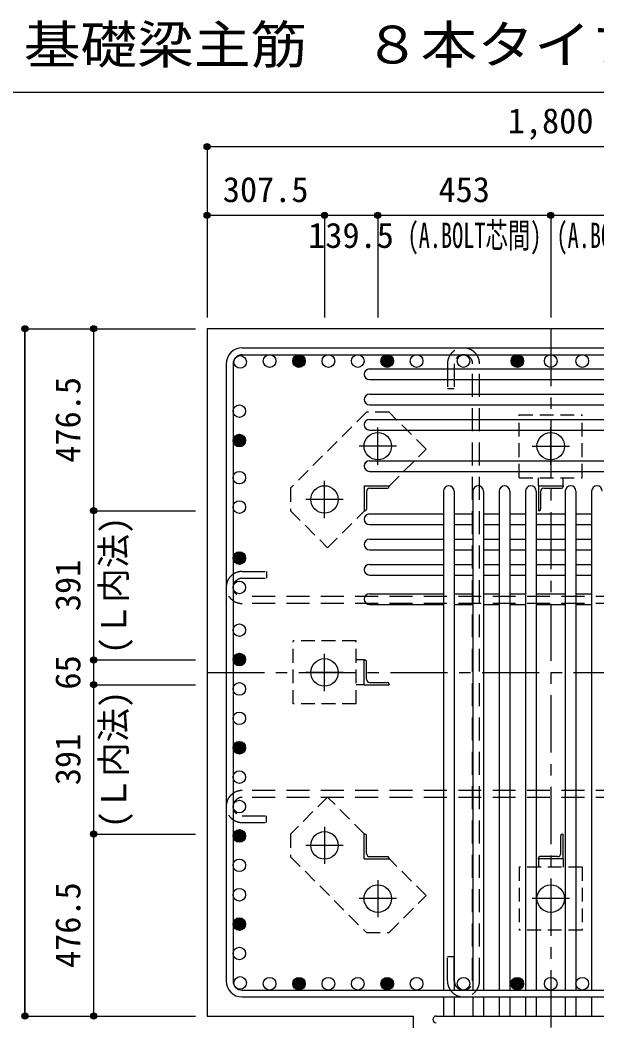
# Model space of a CAD drawing. Units: millimetres at full size, sheet at 1:30. Extents: x -5973 to 5954, y -4195 to 4201.
# Drawn here: x -837 to 674, y -2655 to -33 of the extents above; entities that cross this region are included whole.
import ezdxf
from ezdxf.enums import TextEntityAlignment as Align

# ---------------------------------------------------------------- set-up
doc = ezdxf.new("R2010")
doc.units = ezdxf.units.MM
doc.header["$LTSCALE"] = 30
doc.header["$PDMODE"] = 32
doc.header["$PDSIZE"] = 15
for name, pattern in [('CHAIN1', [8, 5, -1, 1, -1]), ('DASHED1', [1.8, 1.2, -0.6]), ('DASHED2', [3, 2, -1])]:
    doc.linetypes.add(name, pattern=pattern)
for name, color, linetype in [('0-1_躯体線', 2, 'Continuous'), ('0-2_アンカーボルト', 4, 'CHAIN1'), ('0-3_立上り筋', 4, 'Continuous'), ('0-4_フープ筋', 7, 'Continuous'), ('0-5_基礎梁筋', 7, 'Continuous'), ('0-6_スタラップ筋', 7, 'Continuous'), ('0-7_文字', 4, 'Continuous'), ('0-9_プレート', 4, 'DASHED1'), ('0-A_アングル', 4, 'Continuous'), ('0-C', 7, 'DASHED2'), ('0-D_寸法', 4, 'Continuous'), ('6-7_文字', 7, 'Continuous'), ('F-0_枠', 6, 'Continuous')]:
    doc.layers.add(name, color=color, linetype=linetype)
doc.styles.add('ＭＳ ゴシック', font='')
doc.styles.get('ＭＳ ゴシック').set_extended_font_data('MS Gothic')

msp = doc.modelspace()

# ---------------------------------------------------------------- linework, layer by layer
at = {"layer": '0-1_躯体線'}
for p, q in [((1852.44, -842.16), (-347.56, -842.16)), ((-347.56, -842.16), (-347.56, -2642.16)), ((-347.56, -2642.16), (193.44, -2642.16)), ((193.44, -3042.16), (193.44, -2642.16))]:
    msp.add_line(p, q, dxfattribs=at)
at = {"layer": '0-2_アンカーボルト'}
for p, q in [((99.44, -1198.46), (99.44, -1100.96)), ((552.44, -1198.36), (552.44, -1100.86)), ((148.14, -1149.66), (50.64, -1149.66)), ((503.64, -1149.66), (601.14, -1149.66)), ((-40.06, -1337.96), (-40.06, -1240.46)), ((8.64, -1289.16), (-88.86, -1289.16)), ((-40.06, -1790.96), (-40.06, -1693.46)), ((8.64, -1742.16), (-88.86, -1742.16)), ((-40.06, -2146.46), (-40.06, -2243.96)), ((8.74, -2195.16), (-88.76, -2195.16)), ((99.44, -2285.96), (99.44, -2383.46)), ((552.44, -2285.96), (552.44, -2383.46)), ((148.24, -2334.66), (50.74, -2334.66)), ((601.24, -2334.66), (503.74, -2334.66))]:
    msp.add_line(p, q, dxfattribs=at)
at = {"layer": '0-2_アンカーボルト', "color": 3, "linetype": 'Continuous'}
for centre in [(99.44, -1149.66), (552.44, -1149.66), (-40.06, -1289.16), (-40.06, -1742.16), (-40.06, -2195.16), (99.44, -2334.66), (552.44, -2334.66)]:
    msp.add_circle(centre, 36, dxfattribs=at)
at = {"layer": '0-3_立上り筋', "color": 3}
for centre in [(-260.87, -928.86), (-183.87, -926.66), (-106.87, -926.66), (-29.87, -926.66), (47.13, -926.66), (124.13, -926.66), (201.13, -926.66), (323.94, -926.66), (464.94, -926.66), (552.44, -926.66), (634.94, -926.66), (-263.06, -1057.86), (-263.06, -1134.86), (-263.06, -1232.16), (-263.06, -1309.16), (-263.06, -1442.66), (-263.06, -1519.66), (-263.06, -1631.47), (-263.06, -1708.47), (-263.06, -1785.47), (-263.06, -1862.47), (-263.06, -1939.47), (-263.06, -2016.47), (-263.06, -2093.47), (-263.06, -2170.47), (-263.06, -2247.47), (-263.06, -2324.47), (-263.06, -2401.47), (-263.06, -2478.47), (-260.87, -2555.47), (-183.87, -2557.66), (-106.87, -2557.66), (-29.87, -2557.66), (47.13, -2557.66), (124.13, -2557.66), (201.13, -2557.66), (323.94, -2557.66), (464.94, -2557.66), (552.44, -2557.66), (634.94, -2557.66)]:
    msp.add_circle(centre, 16.5, dxfattribs=at)
at = {"layer": '0-3_立上り筋'}
for centre, radius in [((-106.87, -926.66), 14.85), ((-106.87, -926.66), 13.2), ((-106.87, -926.66), 11.55), ((-106.87, -926.66), 9.9), ((124.13, -926.66), 14.85), ((124.13, -926.66), 13.2), ((124.13, -926.66), 11.55), ((124.13, -926.66), 9.9), ((464.94, -926.66), 14.85), ((464.94, -926.66), 13.2), ((464.94, -926.66), 11.55), ((464.94, -926.66), 9.9), ((-106.87, -926.66), 8.25), ((-106.87, -926.66), 6.6), ((-106.87, -926.66), 4.95), ((-106.87, -926.66), 3.3), ((-106.87, -926.66), 1.65), ((124.13, -926.66), 8.25), ((124.13, -926.66), 6.6), ((124.13, -926.66), 4.95), ((124.13, -926.66), 3.3), ((124.13, -926.66), 1.65), ((464.94, -926.66), 8.25), ((464.94, -926.66), 6.6), ((464.94, -926.66), 4.95), ((464.94, -926.66), 3.3), ((464.94, -926.66), 1.65), ((-263.06, -1134.86), 14.85), ((-263.06, -1134.86), 13.2), ((-263.06, -1134.86), 11.55), ((-263.06, -1134.86), 9.9), ((-263.06, -1134.86), 8.25), ((-263.06, -1134.86), 6.6), ((-263.06, -1134.86), 4.95), ((-263.06, -1134.86), 3.3), ((-263.06, -1134.86), 1.65), ((-263.06, -1442.66), 14.85), ((-263.06, -1442.66), 13.2), ((-263.06, -1442.66), 11.55), ((-263.06, -1442.66), 9.9), ((-263.06, -1442.66), 8.25), ((-263.06, -1442.66), 6.6), ((-263.06, -1442.66), 4.95), ((-263.06, -1442.66), 3.3), ((-263.06, -1442.66), 1.65), ((-263.06, -1708.47), 14.85), ((-263.06, -1708.47), 13.2), ((-263.06, -1708.47), 11.55), ((-263.06, -1708.47), 9.9), ((-263.06, -1708.47), 8.25), ((-263.06, -1708.47), 6.6), ((-263.06, -1708.47), 4.95), ((-263.06, -1708.47), 3.3), ((-263.06, -1708.47), 1.65), ((-263.06, -1939.47), 14.85), ((-263.06, -1939.47), 13.2), ((-263.06, -1939.47), 11.55), ((-263.06, -1939.47), 9.9), ((-263.06, -1939.47), 8.25), ((-263.06, -1939.47), 6.6), ((-263.06, -1939.47), 4.95), ((-263.06, -1939.47), 3.3), ((-263.06, -1939.47), 1.65), ((-263.06, -2170.47), 14.85), ((-263.06, -2170.47), 13.2), ((-263.06, -2170.47), 11.55), ((-263.06, -2170.47), 9.9), ((-263.06, -2170.47), 8.25), ((-263.06, -2170.47), 6.6), ((-263.06, -2170.47), 4.95), ((-263.06, -2170.47), 3.3), ((-263.06, -2170.47), 1.65), ((-263.06, -2401.47), 14.85), ((-263.06, -2401.47), 13.2), ((-263.06, -2401.47), 11.55), ((-263.06, -2401.47), 9.9), ((-263.06, -2401.47), 8.25), ((-263.06, -2401.47), 6.6), ((-263.06, -2401.47), 4.95), ((-263.06, -2401.47), 3.3), ((-263.06, -2401.47), 1.65), ((-106.87, -2557.66), 14.85), ((124.13, -2557.66), 14.85), ((464.94, -2557.66), 14.85), ((-106.87, -2557.66), 13.2), ((-106.87, -2557.66), 11.55), ((-106.87, -2557.66), 9.9), ((-106.87, -2557.66), 8.25), ((-106.87, -2557.66), 6.6), ((-106.87, -2557.66), 4.95), ((-106.87, -2557.66), 3.3), ((-106.87, -2557.66), 1.65), ((124.13, -2557.66), 13.2), ((124.13, -2557.66), 11.55), ((124.13, -2557.66), 9.9), ((124.13, -2557.66), 8.25), ((124.13, -2557.66), 6.6), ((124.13, -2557.66), 4.95), ((124.13, -2557.66), 3.3), ((124.13, -2557.66), 1.65), ((464.94, -2557.66), 13.2), ((464.94, -2557.66), 11.55), ((464.94, -2557.66), 9.9), ((464.94, -2557.66), 8.25), ((464.94, -2557.66), 6.6), ((464.94, -2557.66), 4.95), ((464.94, -2557.66), 3.3), ((464.94, -2557.66), 1.65)]:
    msp.add_circle(centre, radius, dxfattribs=at)
at = {"layer": '0-4_フープ筋'}
for p, q in [((-255.56, -892.16), (1360.44, -892.16)), ((-255.56, -910.16), (1360.44, -910.16)), ((-297.56, -934.16), (-297.56, -2550.16)), ((-279.56, -934.16), (-279.56, -2550.16)), ((-255.56, -2574.16), (1360.44, -2574.16)), ((-255.56, -2592.16), (1360.44, -2592.16))]:
    msp.add_line(p, q, dxfattribs=at)
for centre, radius, start, end in [((-255.56, -934.16), 42, 90, 180), ((-255.56, -934.16), 24, 90, 180), ((-255.56, -2550.16), 42, 180, 270), ((-255.56, -2550.16), 24, 180, 270)]:
    msp.add_arc(centre, radius, start, end, dxfattribs=at)
at = {"layer": '0-5_基礎梁筋'}
for p, q in [((77.94, -947.36), (1384.44, -947.36)), ((77.94, -975.36), (1384.44, -975.36)), ((77.94, -1013.36), (1384.44, -1013.36)), ((77.94, -1041.36), (1384.44, -1041.36)), ((77.94, -1079.36), (1384.44, -1079.36)), ((77.94, -1107.36), (1384.44, -1107.36)), ((77.94, -1187.66), (1384.44, -1187.66)), ((77.94, -1215.66), (1384.44, -1215.66)), ((271.44, -1267.66), (271.44, -2574.16)), ((299.44, -1267.66), (299.44, -2574.16)), ((348.44, -1267.66), (348.44, -2574.16)), ((376.44, -1267.66), (376.44, -2574.16)), ((417.44, -1267.66), (417.44, -2574.16)), ((445.44, -1267.66), (445.44, -2574.16)), ((486.44, -1267.66), (486.44, -2574.16)), ((514.44, -1267.66), (514.44, -2574.16)), ((590.44, -1267.66), (590.44, -2574.16)), ((618.44, -1267.66), (618.44, -2574.16)), ((659.44, -1267.66), (659.44, -2574.16)), ((77.94, -1327.16), (271.44, -1327.16)), ((299.44, -1327.16), (348.44, -1327.16)), ((376.44, -1327.16), (417.44, -1327.16)), ((445.44, -1327.16), (486.44, -1327.16)), ((514.44, -1327.16), (590.44, -1327.16)), ((618.44, -1327.16), (659.44, -1327.16)), ((77.94, -1355.16), (271.44, -1355.16)), ((299.44, -1355.16), (348.44, -1355.16)), ((376.44, -1355.16), (417.44, -1355.16)), ((445.44, -1355.16), (486.44, -1355.16)), ((514.44, -1355.16), (590.44, -1355.16)), ((618.44, -1355.16), (659.44, -1355.16)), ((77.94, -1393.16), (271.44, -1393.16)), ((299.44, -1393.16), (348.44, -1393.16)), ((376.44, -1393.16), (417.44, -1393.16)), ((445.44, -1393.16), (486.44, -1393.16)), ((514.44, -1393.16), (590.44, -1393.16)), ((618.44, -1393.16), (659.44, -1393.16)), ((77.94, -1421.16), (271.44, -1421.16)), ((299.44, -1421.16), (348.44, -1421.16)), ((376.44, -1421.16), (417.44, -1421.16)), ((445.44, -1421.16), (486.44, -1421.16)), ((514.44, -1421.16), (590.44, -1421.16)), ((618.44, -1421.16), (659.44, -1421.16)), ((77.94, -1459.16), (271.44, -1459.16)), ((299.44, -1459.16), (348.44, -1459.16)), ((376.44, -1459.16), (417.44, -1459.16)), ((445.44, -1459.16), (486.44, -1459.16)), ((514.44, -1459.16), (590.44, -1459.16)), ((618.44, -1459.16), (659.44, -1459.16)), ((77.94, -1487.16), (271.44, -1487.16)), ((299.44, -1487.16), (348.44, -1487.16)), ((376.44, -1487.16), (417.44, -1487.16)), ((445.44, -1487.16), (486.44, -1487.16)), ((514.44, -1487.16), (590.44, -1487.16)), ((618.44, -1487.16), (659.44, -1487.16)), ((77.94, -1536.16), (271.44, -1536.16)), ((299.44, -1536.16), (348.44, -1536.16)), ((376.44, -1536.16), (417.44, -1536.16)), ((445.44, -1536.16), (486.44, -1536.16)), ((514.44, -1536.16), (590.44, -1536.16)), ((618.44, -1536.16), (659.44, -1536.16)), ((77.94, -1564.16), (271.44, -1564.16)), ((299.44, -1564.16), (348.44, -1564.16)), ((376.44, -1564.16), (417.44, -1564.16)), ((445.44, -1564.16), (486.44, -1564.16)), ((514.44, -1564.16), (590.44, -1564.16)), ((618.44, -1564.16), (659.44, -1564.16)), ((271.44, -2592.16), (271.44, -2642.16)), ((299.44, -2592.16), (299.44, -2642.16)), ((348.44, -2592.16), (348.44, -2642.16)), ((376.44, -2592.16), (376.44, -2642.16)), ((417.44, -2592.16), (417.44, -2642.16)), ((445.44, -2592.16), (445.44, -2642.16)), ((486.44, -2592.16), (486.44, -2642.16)), ((514.44, -2592.16), (514.44, -2642.16)), ((590.44, -2592.16), (590.44, -2642.16)), ((618.44, -2592.16), (618.44, -2642.16)), ((659.44, -2592.16), (659.44, -2642.16))]:
    msp.add_line(p, q, dxfattribs=at)
for centre, start, end in [((77.94, -961.36), 90, 270), ((77.94, -1027.36), 90, 270), ((77.94, -1093.36), 90, 270), ((77.94, -1201.66), 90, 270), ((285.44, -1267.66), 0, 180), ((362.44, -1267.66), 0, 180), ((431.44, -1267.66), 0, 180), ((500.44, -1267.66), 0, 180), ((604.44, -1267.66), 0, 180), ((673.44, -1267.66), 0, 180), ((77.94, -1341.16), 90, 270), ((77.94, -1407.16), 90, 270), ((77.94, -1473.16), 90, 270), ((77.94, -1550.16), 90, 270)]:
    msp.add_arc(centre, 14, start, end, dxfattribs=at)
at = {"layer": '0-6_スタラップ筋'}
msp.add_line((252.44, -2642.16), (852.44, -2642.16), dxfattribs=at)
msp.add_arc((252.44, -2651.16), 9, 90, 270, dxfattribs=at)
at = {"layer": '0-9_プレート'}
for p, q in [((69.64, -1060.66), (-129.07, -1259.36)), ((129.04, -1060.66), (69.64, -1060.66)), ((225.94, -1157.56), (129.04, -1060.66)), ((634.94, -1232.16), (634.94, -1067.16)), ((129.84, -1253.66), (225.94, -1157.56)), ((469.94, -1232.16), (634.94, -1232.16)), ((519.94, -1253.66), (519.94, -1232.16)), ((584.94, -1253.66), (584.94, -1232.16)), ((-129.07, -1259.36), (-129.07, -1318.76)), ((-129.07, -1318.76), (-32.16, -1415.66)), ((-32.16, -1415.66), (63.94, -1319.56)), ((42.44, -1659.66), (-122.56, -1659.66)), ((42.44, -1824.66), (42.44, -1659.66)), ((63.94, -1709.66), (42.44, -1709.66)), ((63.94, -1774.66), (42.44, -1774.66)), ((-32.16, -2068.66), (-129.06, -2165.56)), ((63.94, -2164.76), (-32.16, -2068.66)), ((-129.06, -2165.56), (-129.06, -2224.96)), ((-129.06, -2224.96), (69.64, -2423.67)), ((225.94, -2326.76), (129.84, -2230.66)), ((469.94, -2252.16), (469.94, -2417.16)), ((634.94, -2252.16), (469.94, -2252.16)), ((519.94, -2230.66), (519.94, -2252.16)), ((584.94, -2230.66), (584.94, -2252.16)), ((129.04, -2423.67), (225.94, -2326.76)), ((69.64, -2423.67), (129.04, -2423.67))]:
    msp.add_line(p, q, dxfattribs=at)
for points in [[(469.94, -1232.16), (469.94, -1067.16), (634.94, -1067.16)], [(42.44, -1824.66), (-122.56, -1824.66), (-122.56, -1659.66)], [(634.94, -2252.16), (634.94, -2417.16), (469.94, -2417.16)]]:
    msp.add_lwpolyline(points, dxfattribs=at)
at = {"layer": '0-A_アングル'}
for p, q in [((63.94, -1253.66), (128.94, -1253.66)), ((63.94, -1253.66), (63.94, -1318.66)), ((128.94, -1253.66), (128.94, -1255.66)), ((519.94, -1253.66), (584.94, -1253.66)), ((519.94, -1253.66), (519.94, -1318.66)), ((584.94, -1253.66), (584.94, -1255.66)), ((69.94, -1268.16), (69.94, -1314.66)), ((78.44, -1259.66), (124.94, -1259.66)), ((525.94, -1268.16), (525.94, -1314.66)), ((534.44, -1259.66), (580.94, -1259.66)), ((65.94, -1318.66), (63.94, -1318.66)), ((521.94, -1318.66), (519.94, -1318.66)), ((63.94, -1709.66), (65.94, -1709.66)), ((63.94, -1774.66), (63.94, -1709.66)), ((69.94, -1760.16), (69.94, -1713.66)), ((63.94, -1774.66), (128.94, -1774.66)), ((78.44, -1768.66), (124.94, -1768.66)), ((128.94, -1772.66), (128.94, -1774.66)), ((63.94, -2165.66), (65.94, -2165.66)), ((63.94, -2230.66), (63.94, -2165.66)), ((69.94, -2216.16), (69.94, -2169.66)), ((578.94, -2216.16), (578.94, -2169.66)), ((582.94, -2165.66), (584.94, -2165.66)), ((584.94, -2230.66), (584.94, -2165.66)), ((78.44, -2224.66), (124.94, -2224.66)), ((570.44, -2224.66), (523.94, -2224.66)), ((63.94, -2230.66), (128.94, -2230.66)), ((128.94, -2228.66), (128.94, -2230.66)), ((519.94, -2230.66), (519.94, -2228.66)), ((584.94, -2230.66), (519.94, -2230.66))]:
    msp.add_line(p, q, dxfattribs=at)
for centre, radius, start, end in [((124.94, -1255.66), 4, 270, 0), ((580.94, -1255.66), 4, 270, 0), ((78.44, -1268.16), 8.5, 90, 180), ((534.44, -1268.16), 8.5, 90, 180), ((65.94, -1314.66), 4, 270, 0), ((521.94, -1314.66), 4, 270, 0), ((65.94, -1713.66), 4, 0, 90), ((78.44, -1760.16), 8.5, 180, 270), ((124.94, -1772.66), 4, 0, 90), ((65.94, -2169.66), 4, 0, 90), ((582.94, -2169.66), 4, 90, 180), ((78.44, -2216.16), 8.5, 180, 270), ((124.94, -2228.66), 4, 0, 90), ((523.94, -2228.66), 4, 90, 180), ((570.44, -2216.16), 8.5, 270, 0)]:
    msp.add_arc(centre, radius, start, end, dxfattribs=at)
at = {"layer": '0-C'}
for p, q in [((281.94, -934.16), (281.94, -998.16)), ((299.94, -934.16), (299.94, -998.16)), ((347.94, -2550.16), (347.94, -934.16)), ((365.94, -2550.16), (365.94, -934.16)), ((281.94, -998.16), (299.94, -998.16)), ((-255.56, -1495.66), (-191.56, -1495.66)), ((1360.44, -1543.66), (-255.56, -1543.66)), ((1360.44, -1561.66), (-255.56, -1561.66)), ((1360.44, -2051.47), (-255.56, -2051.47)), ((1360.44, -2069.47), (-255.56, -2069.47)), ((-255.56, -2117.47), (-191.56, -2117.47)), ((-191.56, -2135.47), (-191.56, -2117.47)), ((-255.56, -2135.47), (-191.56, -2135.47)), ((299.94, -2550.16), (299.94, -2486.16))]:
    msp.add_line(p, q, dxfattribs=at)
for points in [[(-255.56, -1477.66), (-191.56, -1477.66), (-191.56, -1495.66)], [(281.94, -2550.16), (281.94, -2486.16), (299.94, -2486.16)]]:
    msp.add_lwpolyline(points, dxfattribs=at)
for centre, radius, start, end in [((323.94, -934.16), 42, 0, 180), ((323.94, -934.16), 24, 0, 180), ((-255.56, -1519.66), 42, 90, 270), ((-255.56, -1519.66), 24, 90, 270), ((-255.56, -2093.47), 42, 90, 270), ((-255.56, -2093.47), 24, 90, 270), ((323.94, -2550.16), 42, 180, 0), ((323.94, -2550.16), 24, 180, 0)]:
    msp.add_arc(centre, radius, start, end, dxfattribs=at)
at = {"layer": '0-D_寸法'}
for p, q in [((-347.56, -365.12), (-347.56, -545.12)), ((-347.56, -365.12), (-347.56, -545.12)), ((-347.56, -365.12), (1452.44, -365.12)), ((-347.56, -365.12), (1452.44, -365.12)), ((-347.56, -545.12), (-347.56, -812.16)), ((-347.56, -545.12), (-347.56, -812.16)), ((-40.06, -545.12), (-347.56, -545.12)), ((-347.56, -545.12), (-347.56, -812.16)), ((99.44, -545.12), (-40.06, -545.12)), ((-40.06, -545.12), (-40.06, -812.16)), ((-40.06, -545.12), (-40.06, -812.16)), ((552.44, -545.12), (99.44, -545.12)), ((99.44, -545.12), (99.44, -812.16)), ((1005.44, -545.12), (552.44, -545.12)), ((552.44, -545.12), (552.44, -812.16)), ((-824.6, -842.16), (-644.6, -842.16)), ((-824.6, -842.16), (-644.6, -842.16)), ((-824.6, -842.16), (-824.6, -2642.16)), ((-824.6, -2642.16), (-824.6, -842.16)), ((-644.6, -842.16), (-377.56, -842.16)), ((-644.6, -1709.66), (-644.6, -1318.66)), ((-644.6, -1318.66), (-377.56, -1318.66)), ((-644.6, -1774.66), (-644.6, -1709.66)), ((-644.6, -1709.66), (-377.56, -1709.66)), ((-644.6, -2165.66), (-644.6, -1774.66)), ((-644.6, -1774.66), (-377.56, -1774.66)), ((-644.6, -2642.16), (-644.6, -2165.66)), ((-644.6, -2165.66), (-377.56, -2165.66)), ((-824.6, -2642.16), (-644.6, -2642.16)), ((-644.6, -2642.16), (-377.56, -2642.16)), ((-644.6, -2642.16), (-377.56, -2642.16)), ((-644.6, -2642.16), (-377.56, -2642.16))]:
    msp.add_line(p, q, dxfattribs=at)
at = {"layer": '0-D_寸法', "linetype": 'CHAIN1'}
for p, q in [((552.44, -842.16), (552.44, -3042.16)), ((-347.56, -1742.16), (1452.44, -1742.16))]:
    msp.add_line(p, q, dxfattribs=at)
at = {"layer": '0-D_寸法'}
msp.add_lwpolyline([(-644.6, -1318.66), (-644.6, -842.16), (-377.56, -842.16)], dxfattribs=at)
for centre, radius in [((-347.56, -365.12), 8), ((-347.56, -365.12), 7.2), ((-347.56, -365.12), 6.4), ((-347.56, -365.12), 5.6), ((-347.56, -365.12), 4.8), ((-347.56, -365.12), 4), ((-347.56, -365.12), 3.2), ((-347.56, -365.12), 2.4), ((-347.56, -365.12), 1.6), ((-347.56, -365.12), 0.8), ((-347.56, -545.12), 8), ((-347.56, -545.12), 7.2), ((-347.56, -545.12), 6.4), ((-347.56, -545.12), 5.6), ((-347.56, -545.12), 4.8), ((-347.56, -545.12), 4), ((-347.56, -545.12), 3.2), ((-347.56, -545.12), 2.4), ((-347.56, -545.12), 1.6), ((-347.56, -545.12), 0.8), ((-40.06, -545.12), 8), ((-40.06, -545.12), 7.2), ((-40.06, -545.12), 6.4), ((-40.06, -545.12), 5.6), ((-40.06, -545.12), 4.8), ((-40.06, -545.12), 4), ((-40.06, -545.12), 3.2), ((-40.06, -545.12), 2.4), ((-40.06, -545.12), 1.6), ((-40.06, -545.12), 0.8), ((99.44, -545.12), 8), ((99.44, -545.12), 7.2), ((99.44, -545.12), 6.4), ((99.44, -545.12), 5.6), ((99.44, -545.12), 4.8), ((99.44, -545.12), 4), ((99.44, -545.12), 3.2), ((99.44, -545.12), 2.4), ((99.44, -545.12), 1.6), ((99.44, -545.12), 0.8), ((552.44, -545.12), 8), ((552.44, -545.12), 7.2), ((552.44, -545.12), 6.4), ((552.44, -545.12), 5.6), ((552.44, -545.12), 4.8), ((552.44, -545.12), 4), ((552.44, -545.12), 3.2), ((552.44, -545.12), 2.4), ((552.44, -545.12), 1.6), ((552.44, -545.12), 0.8), ((-824.6, -842.16), 8), ((-824.6, -842.16), 7.2), ((-824.6, -842.16), 6.4), ((-824.6, -842.16), 5.6), ((-824.6, -842.16), 4.8), ((-824.6, -842.16), 4), ((-644.6, -842.16), 8), ((-644.6, -842.16), 7.2), ((-644.6, -842.16), 6.4), ((-644.6, -842.16), 5.6), ((-644.6, -842.16), 4.8), ((-644.6, -842.16), 4), ((-824.6, -842.16), 3.2), ((-824.6, -842.16), 2.4), ((-824.6, -842.16), 1.6), ((-824.6, -842.16), 0.8), ((-644.6, -842.16), 3.2), ((-644.6, -842.16), 2.4), ((-644.6, -842.16), 1.6), ((-644.6, -842.16), 0.8), ((-644.6, -1318.66), 8), ((-644.6, -1318.66), 7.2), ((-644.6, -1318.66), 6.4), ((-644.6, -1318.66), 5.6), ((-644.6, -1318.66), 4.8), ((-644.6, -1318.66), 4), ((-644.6, -1318.66), 3.2), ((-644.6, -1318.66), 2.4), ((-644.6, -1318.66), 1.6), ((-644.6, -1318.66), 0.8), ((-644.6, -1709.66), 8), ((-644.6, -1709.66), 7.2), ((-644.6, -1709.66), 6.4), ((-644.6, -1709.66), 5.6), ((-644.6, -1709.66), 4.8), ((-644.6, -1709.66), 4), ((-644.6, -1709.66), 3.2), ((-644.6, -1709.66), 2.4), ((-644.6, -1709.66), 1.6), ((-644.6, -1709.66), 0.8), ((-644.6, -1774.66), 8), ((-644.6, -1774.66), 7.2), ((-644.6, -1774.66), 6.4), ((-644.6, -1774.66), 5.6), ((-644.6, -1774.66), 4.8), ((-644.6, -1774.66), 4), ((-644.6, -1774.66), 3.2), ((-644.6, -1774.66), 2.4), ((-644.6, -1774.66), 1.6), ((-644.6, -1774.66), 0.8), ((-644.6, -2165.66), 8), ((-644.6, -2165.66), 7.2), ((-644.6, -2165.66), 6.4), ((-644.6, -2165.66), 5.6), ((-644.6, -2165.66), 4.8), ((-644.6, -2165.66), 4), ((-644.6, -2165.66), 3.2), ((-644.6, -2165.66), 2.4), ((-644.6, -2165.66), 1.6), ((-644.6, -2165.66), 0.8), ((-824.6, -2642.16), 8), ((-824.6, -2642.16), 7.2), ((-824.6, -2642.16), 6.4), ((-824.6, -2642.16), 5.6), ((-824.6, -2642.16), 4.8), ((-824.6, -2642.16), 4), ((-824.6, -2642.16), 3.2), ((-824.6, -2642.16), 2.4), ((-824.6, -2642.16), 1.6), ((-824.6, -2642.16), 0.8), ((-644.6, -2642.16), 8), ((-644.6, -2642.16), 7.2), ((-644.6, -2642.16), 6.4), ((-644.6, -2642.16), 5.6), ((-644.6, -2642.16), 4.8), ((-644.6, -2642.16), 4), ((-644.6, -2642.16), 3.2), ((-644.6, -2642.16), 2.4), ((-644.6, -2642.16), 1.6), ((-644.6, -2642.16), 0.8)]:
    msp.add_circle(centre, radius, dxfattribs=at)
at = {"layer": '0-D_寸法', "color": 7}
for p in [(-347.56, -365.12), (-347.56, -365.12), (-347.56, -545.12), (-347.56, -545.12), (-40.06, -545.12), (-40.06, -545.12), (99.44, -545.12), (99.44, -545.12), (552.44, -545.12), (552.44, -545.12), (-824.6, -842.16), (-644.6, -842.16), (-644.6, -842.16), (-644.6, -1318.66), (-644.6, -1318.66), (-644.6, -1709.66), (-644.6, -1709.66), (-644.6, -1774.66), (-644.6, -1774.66), (-644.6, -2165.66), (-644.6, -2165.66), (-824.6, -2642.16), (-644.6, -2642.16), (-644.6, -2642.16)]:
    msp.add_point(p, dxfattribs=at)
at = {"layer": 'F-0_枠', "color": 2}
msp.add_line((-5972.88, -222.05), (3723.6, -222.05), dxfattribs=at)

# ---------------------------------------------------------------- texts
at = {"layer": '0-7_文字', "style": 'ＭＳ ゴシック', "width": 0.65}
for p in [(177.44, -650.12), (567.44, -650.12)]:
    msp.add_text('(A.BOLT芯間)', height=65.98, dxfattribs=at).set_placement(p, align=Align.BOTTOM_LEFT)
at = {"layer": '0-7_文字', "style": 'ＭＳ ゴシック'}
for p in [(-539.6, -1694.16), (-539.6, -2150.16)]:
    msp.add_text('(Ｌ内法)', height=65.98, rotation=90, dxfattribs=at).set_placement(p, align=Align.BOTTOM_LEFT)
at = {"layer": '0-D_寸法', "style": 'ＭＳ ゴシック'}
for s, p in [('1,800', (439.94, -350.12)), ('307.5', (-306.31, -530.12)), ('453', (258.44, -530.12)), ('139.5', (-82.81, -650.12))]:
    msp.add_text(s, height=65.98, dxfattribs=at).set_placement(p, align=Align.BOTTOM_LEFT)
for s, p in [('476.5', (-659.6, -1192.91)), ('391', (-659.6, -1581.66)), ('65', (-659.6, -1787.16)), ('391', (-659.6, -2037.66)), ('476.5', (-659.6, -2516.41))]:
    msp.add_text(s, height=65.98, rotation=90, dxfattribs=at).set_placement(p, align=Align.BOTTOM_LEFT)
at = {"layer": '6-7_文字', "color": 2, "style": 'ＭＳ ゴシック', "width": 1.1}
msp.add_text('\u3000\u3000基礎梁主筋\u3000８本タイプ', height=98.97, dxfattribs=at).set_placement((-1124.64, -177.05), align=Align.BOTTOM_LEFT)

doc.saveas('drawing.dxf')
